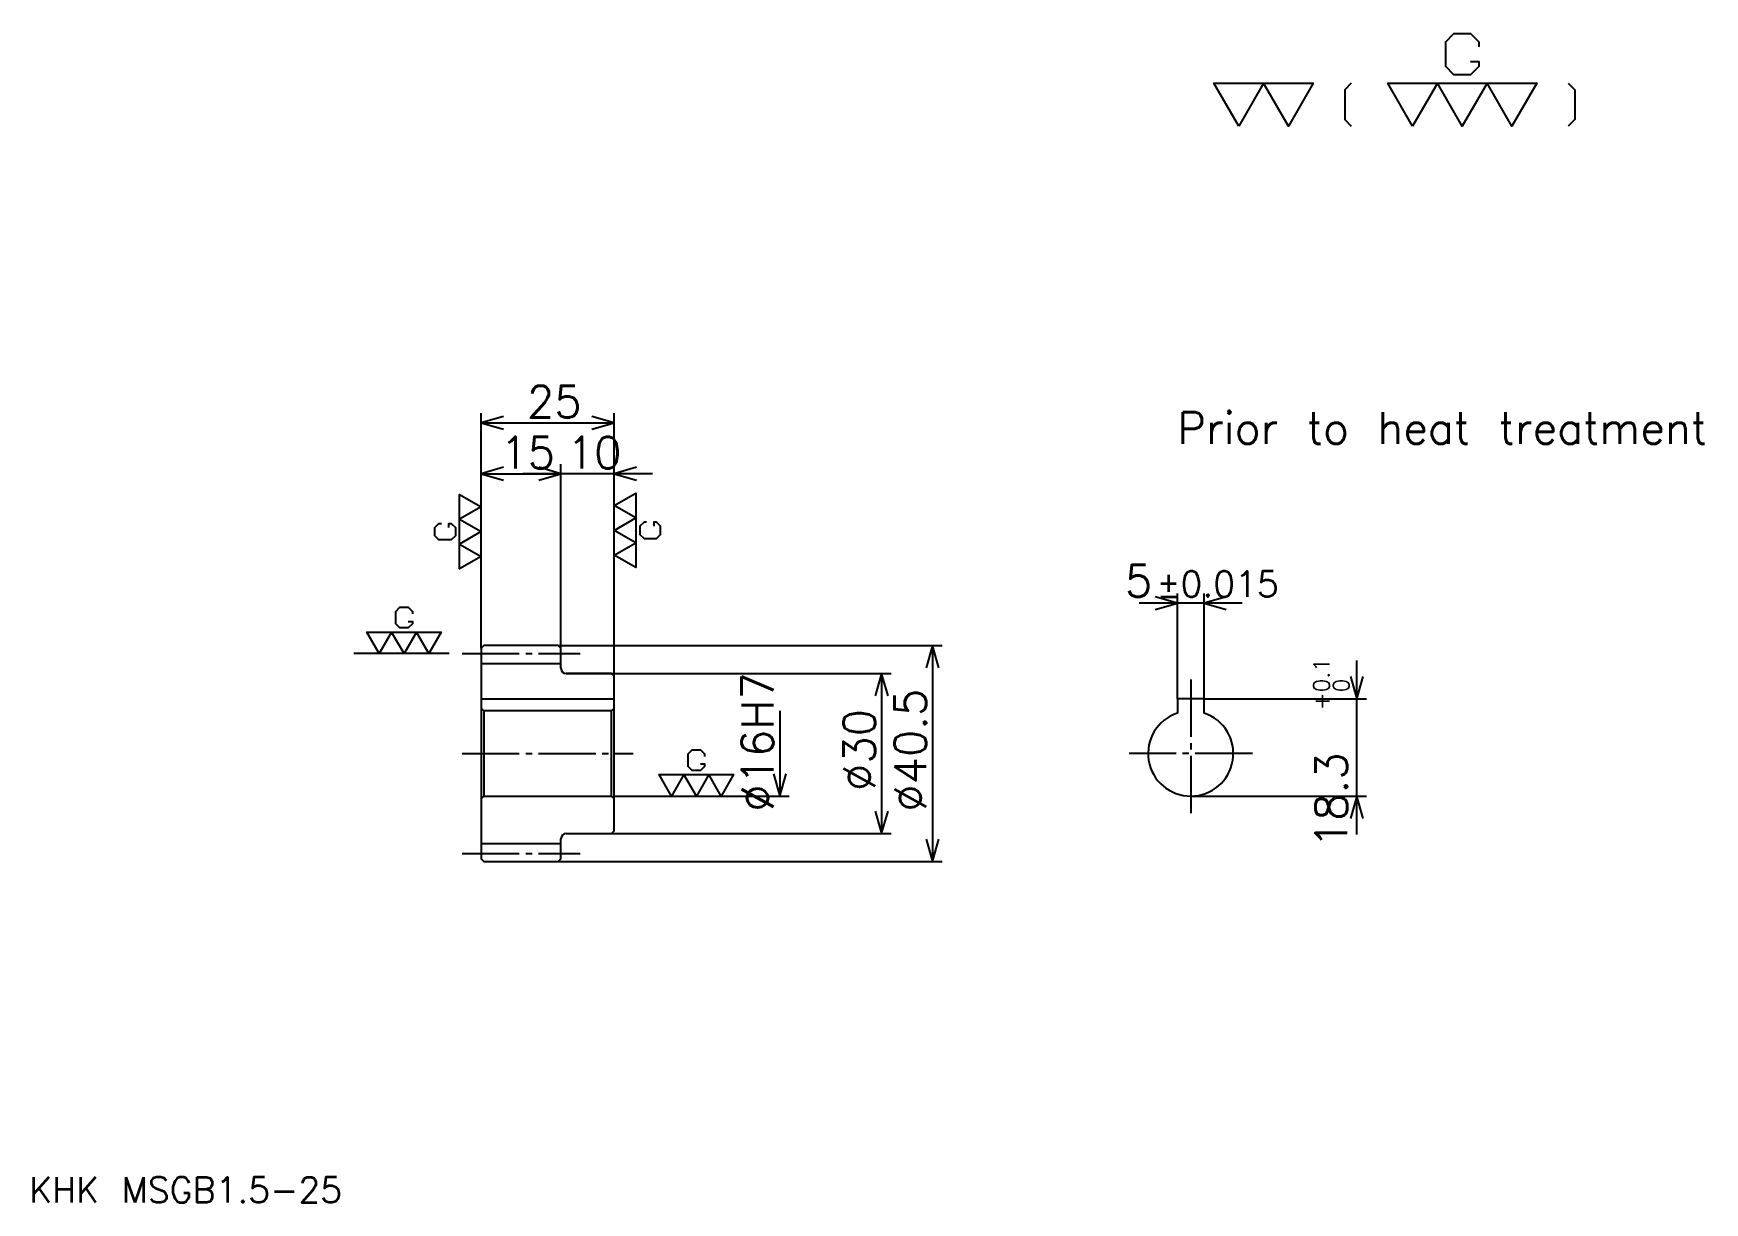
# Model space of a CAD drawing. Extents: x 13 to 327, y 13 to 233.
import ezdxf

# ---------------------------------------------------------------- set-up
doc = ezdxf.new("R2010")
doc.units = 0
doc.linetypes.add('DASHDOT', pattern=[14.347826, 10.76087, -1.195652, 1.195652, -1.195652])
doc.layers.get('0').update_dxf_attribs({"linetype": 'CONTINUOUS'})
doc.layers.add('DASHDOT', color=6, linetype='DASHDOT')
doc.styles.add('KANJI', font='TXT', dxfattribs={"bigfont": 'BIGFONT'})

msp = doc.modelspace()

# ---------------------------------------------------------------- linework, layer by layer
at = {"color": 5}
for p, q in [((96.847832, 117.695656), (96.847832, 161.33696)), ((121.847832, 117.695656), (121.847832, 161.33696)), ((96.847832, 159.543488), (121.847832, 159.543488)), ((111.847832, 117.695656), (111.847832, 151.771744)), ((96.847832, 149.978271), (111.847832, 149.978271)), ((129.021744, 149.978271), (104.67392, 149.978271)), ((239.782623, 125.680435), (220.434784, 125.680435)), ((227.608704, 107.745659), (227.608704, 127.473923)), ((232.608704, 107.745659), (232.608704, 127.473923)), ((96.847832, 117.195656), (96.847832, 117.695656)), ((111.347832, 117.695656), (121.847832, 117.695656)), ((111.847832, 117.195656), (111.847832, 117.695656)), ((121.847832, 117.695656), (183.42392, 117.695656)), ((121.847832, 111.945656), (121.847832, 117.695656)), ((181.630432, 117.695656), (181.630432, 77.195656)), ((261.304352, 82.271744), (261.304352, 114.919571)), ((112.847832, 112.445656), (121.847832, 112.445656)), ((121.847832, 112.445656), (173.858704, 112.445656)), ((172.065216, 112.445656), (172.065216, 82.445656)), ((232.608704, 107.745659), (263.097809, 107.745659)), ((152.934784, 105.445656), (152.934784, 89.445656)), ((121.847832, 89.445656), (154.728271, 89.445656)), ((230.108704, 89.445656), (263.097809, 89.445656)), ((112.847832, 82.445656), (121.847832, 82.445656)), ((121.847832, 82.445656), (173.858704, 82.445656)), ((111.347832, 77.195656), (121.847832, 77.195656)), ((121.847832, 77.195656), (183.42392, 77.195656))]:
    msp.add_line(p, q, dxfattribs=at)
at = {"color": 7}
msp.add_line((90.869568, 116.195656), (72.934784, 116.195656), dxfattribs=at)
at = {"color": 4}
for p, q in [((96.847832, 114.320656), (111.847832, 114.320656)), ((96.847832, 107.745659), (121.847832, 107.745659)), ((97.347832, 105.445656), (97.347832, 89.445656)), ((121.347832, 105.445656), (121.847832, 105.945656)), ((121.347832, 89.445656), (121.847832, 88.945656)), ((96.847832, 80.570656), (111.847832, 80.570656))]:
    msp.add_line(p, q, dxfattribs=at)
at = {"color": 7}
for points in [[(282.652161, 227.341309), (284.206512, 227.341309), (284.206512, 226.408691), (282.652161, 224.854355), (279.543488, 224.854355), (277.989136, 226.408691), (277.989136, 231.071747), (279.543488, 232.626083), (282.652161, 232.626083), (284.206512, 231.071747), (284.206512, 230.13913)], [(239.130432, 215.217392), (234.467392, 223.300003), (253.119568, 223.300003), (248.456512, 215.217392), (243.793472, 223.300003), (239.130432, 215.217392)], [(260.269562, 223.300003), (259.026093, 222.056519), (259.026093, 216.460876), (260.269562, 215.217392)], [(271.771729, 215.217392), (267.108704, 223.300003), (295.086945, 223.300003), (290.42392, 215.217392), (285.760864, 223.300003), (281.097839, 215.217392), (276.434784, 223.300003), (271.771729, 215.217392)], [(300.993469, 223.300003), (302.236938, 222.056519), (302.236938, 216.460876), (300.993469, 215.217392)], [(96.847832, 134.434784), (92.806526, 132.103271), (92.806526, 146.092392), (96.847832, 143.76088), (92.806526, 141.429352), (96.847832, 139.097839), (92.806526, 136.766312), (96.847832, 134.434784)], [(121.847832, 144), (125.889137, 146.331528), (125.889137, 132.342392), (121.847832, 134.67392), (125.889137, 137.005432), (121.847832, 139.33696), (125.889137, 141.668488), (121.847832, 144)], [(90.785873, 139.875), (90.785873, 140.652176), (91.252182, 140.652176), (92.02935, 139.875), (92.02935, 138.320648), (91.252182, 137.543488), (88.920654, 137.543488), (88.143486, 138.320648), (88.143486, 139.875), (88.920654, 140.652176), (89.386963, 140.652176)], [(127.90979, 140.891312), (127.443481, 140.891312), (126.666306, 140.114136), (126.666306, 138.559784), (127.443481, 137.782608), (129.775009, 137.782608), (130.552185, 138.559784), (130.552185, 140.114136), (129.775009, 140.891312), (129.308701, 140.891312), (129.308701, 140.114136)], [(83.157616, 122.257614), (83.934792, 122.257614), (83.934792, 121.791306), (83.157616, 121.01413), (81.603271, 121.01413), (80.826096, 121.791306), (80.826096, 124.122833), (81.603271, 124.900002), (83.157616, 124.900002), (83.934792, 124.122833), (83.934792, 123.656525)], [(77.7174, 116.195656), (75.38588, 120.236961), (89.375008, 120.236961), (87.043488, 116.195656), (84.71196, 120.236961), (82.38044, 116.195656), (80.04892, 120.236961), (77.7174, 116.195656)], [(138.04892, 95.507614), (138.826096, 95.507614), (138.826096, 95.041306), (138.04892, 94.264137), (136.494568, 94.264137), (135.717392, 95.041306), (135.717392, 97.372833), (136.494568, 98.150002), (138.04892, 98.150002), (138.826096, 97.372833), (138.826096, 96.906525)], [(132.608704, 89.445656), (130.277176, 93.486961), (144.266312, 93.486961), (141.934784, 89.445656), (139.603271, 93.486961), (137.271744, 89.445656), (134.940216, 93.486961), (132.608704, 89.445656)]]:
    msp.add_lwpolyline(points, dxfattribs=at)
at = {"color": 5}
for points in [[(101.032616, 160.739136), (96.847832, 159.543488), (101.032616, 158.347839)], [(117.663048, 158.347839), (121.847832, 159.543488), (117.663048, 160.739136)], [(101.032616, 151.17392), (96.847832, 149.978271), (101.032616, 148.782608)], [(107.663048, 148.782608), (111.847832, 149.978271), (107.663048, 151.17392)], [(107.663048, 148.782608), (111.847832, 149.978271), (107.663048, 151.17392)], [(126.032616, 151.17392), (121.847832, 149.978271), (126.032616, 148.782608)], [(223.42392, 124.484787), (227.608704, 125.680435), (223.42392, 126.876091)], [(236.793488, 126.876091), (232.608704, 125.680435), (236.793488, 124.484787)], [(182.826096, 113.510872), (181.630432, 117.695656), (180.434784, 113.510872)], [(173.26088, 108.260872), (172.065216, 112.445656), (170.869568, 108.260872)], [(260.108704, 111.930435), (261.304352, 107.745659), (262.5, 111.930435)], [(151.739136, 93.63044), (152.934784, 89.445656), (154.130432, 93.63044)], [(262.5, 85.260872), (261.304352, 89.445656), (260.108704, 85.260872)], [(170.869568, 86.63044), (172.065216, 82.445656), (173.26088, 86.63044)], [(180.434784, 81.38044), (181.630432, 77.195656), (182.826096, 81.38044)]]:
    msp.add_lwpolyline(points, dxfattribs=at)
at = {"color": 4}
for points in [[(111.847832, 113.445656), (111.847832, 117.195656), (111.347832, 117.695656), (97.347832, 117.695656), (96.847832, 117.195656), (96.847832, 88.945656)], [(112.847832, 82.445656), (121.347832, 82.445656), (121.847832, 82.945656), (121.847832, 111.945656), (121.347832, 112.445656), (112.847832, 112.445656)], [(232.608704, 105.044998), (232.608704, 107.745659), (227.608704, 107.745659), (227.608704, 105.044998)], [(96.847832, 88.945656), (97.347832, 89.445656), (121.347832, 89.445656), (121.347832, 105.445656), (97.347832, 105.445656), (96.847832, 105.945656)], [(96.847832, 88.945656), (96.847832, 77.695656), (97.347832, 77.195656), (111.347832, 77.195656), (111.847832, 77.695656), (111.847832, 81.445656)]]:
    msp.add_lwpolyline(points, dxfattribs=at)
for centre, radius, start, end in [((112.847832, 113.445656), 1, 180, 270), ((230.108704, 97.445656), 8, 108.20995733, 71.79004267), ((112.847832, 81.445656), 1, 90, 180)]:
    msp.add_arc(centre, radius, start, end, dxfattribs=at)
at = {"layer": 'DASHDOT', "color": 7}
for p, q in [((93.260872, 116.195656), (115.434784, 116.195656)), ((230.108704, 111.332611), (230.108704, 85.858696)), ((93.260872, 97.445656), (125.434784, 97.445656)), ((241.695648, 97.445656), (218.521744, 97.445656)), ((93.260872, 78.695656), (115.434784, 78.695656))]:
    msp.add_line(p, q, dxfattribs=at)

# ---------------------------------------------------------------- texts
at = {"color": 7, "style": 'KANJI'}
for s, height, p in [('25', 5.978261, (105.46196, 160.5)), ('Prior to heat treatment', 5.978261, (227.608704, 155.571747)), ('15', 5.978261, (100.46196, 150.934784)), ('10', 5.978261, (112.96196, 150.934784)), ('5', 5.978261, (217.768372, 126.876091)), ('%%p0.015', 4.782609, (223.686127, 126.876091)), ('KHK MSGB1.5-25', 4.782609, (11.956522, 13.152174))]:
    msp.add_text(s, height=height, dxfattribs=at).set_placement(p)
for s, height, p in [('0.1', 2.98913, (256.163025, 108.943596)), ('%%c16H7', 5.978261, (151.739136, 86.535332)), ('0', 2.98913, (259.869568, 108.943596)), ('%%c40.5', 5.978261, (180.434784, 86.535332)), ('+', 2.98913, (256.163025, 105.595772)), ('%%c30', 5.978261, (170.869568, 90.421204)), ('18.3', 5.978261, (259.510864, 79.719498))]:
    msp.add_text(s, height=height, rotation=90, dxfattribs=at).set_placement(p)

doc.saveas('drawing.dxf')
